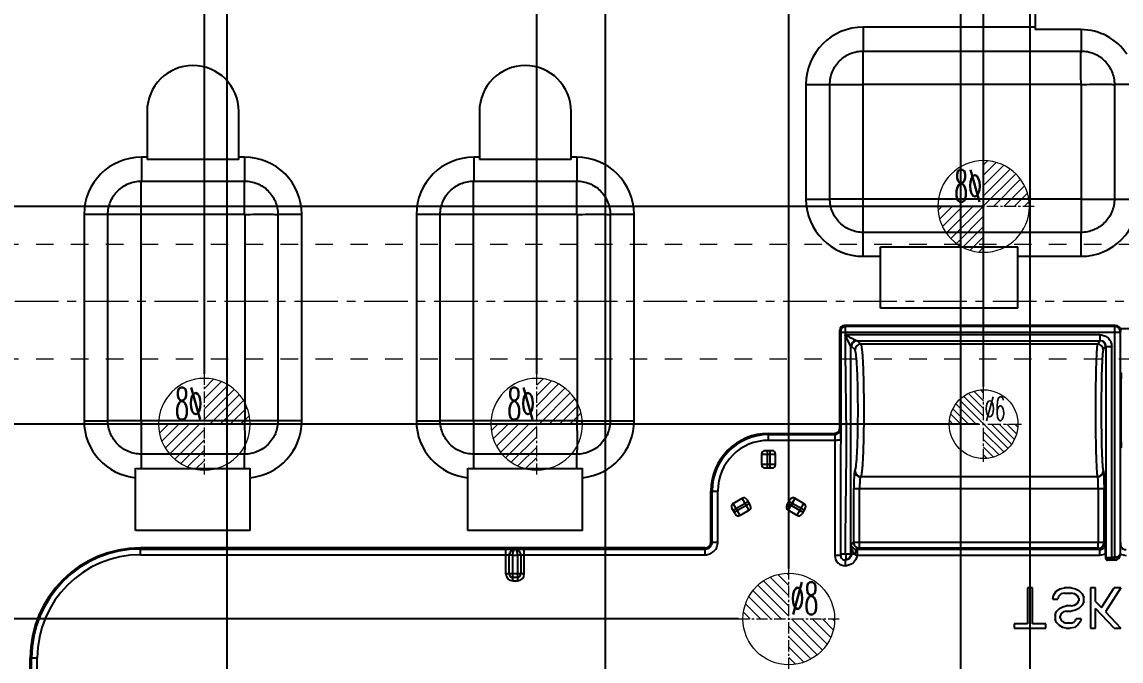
# Model space of a CAD drawing. Header units: millimetres. Extents: x 564 to 2602, y -1989 to 1042.
# Drawn here: x 713.9 to 809.8, y -684.5 to -628.7 of the extents above; entities that cross this region are included whole.
import ezdxf
from ezdxf.enums import TextEntityAlignment as Align

# ---------------------------------------------------------------- set-up
doc = ezdxf.new("R2010")
doc.units = ezdxf.units.MM
doc.header["$LTSCALE"] = 16.335
doc.header["$PDMODE"] = 3
doc.header["$PDSIZE"] = 0.3125
doc.linetypes.add('CENTER', pattern=[0.6, 0.375, -0.075, 0.075, -0.075])
doc.linetypes.add('HIDDEN', pattern=[0.2, 0.1, -0.1])
doc.layers.get('0').update_dxf_attribs({"linetype": 'CONTINUOUS'})
doc.layers.get('Defpoints').update_dxf_attribs({"linetype": 'CONTINUOUS'})
for name, color, linetype, lineweight in [('cool', 153, 'HIDDEN', 9), ('dim', 82, 'CONTINUOUS', 9), ('epin', 13, 'CONTINUOUS', 9)]:
    doc.layers.add(name, color=color, linetype=linetype, lineweight=lineweight)
doc.layers.add('DEFAULT_2', color=8, linetype='HIDDEN')
doc.styles.get("Standard").update_dxf_attribs({"font": 'txt', "width": 0.8})
doc.styles.add('TXT05', font='txt.shx', dxfattribs={"width": 0.5, "bigfont": 'gbcbig.shx'})
doc.dimstyles.get("Standard").update_dxf_attribs({"dimtxt": 0.15625, "dimasz": 0.1875, "dimexe": 0.125, "dimexo": 0.0625, "dimtad": 0, "dimtih": 1, "dimtoh": 1, "dimdsep": 46, "dimtxsty": 'Standard', "dimcen": 0.09, "dimadec": 0, "dimazin": 0, "dimtp": 0.01, "dimtm": 0.01, "dimtfac": 1, "dimtofl": 0, "dimtmove": 0, "dimatfit": 3, "dimfxl": 0, "dimtolj": 1, "dimarcsym": 0})
doc.dimstyles.new('STANDARD$0', dxfattribs={"dimscale": 2, "dimtxt": 3, "dimasz": 3, "dimexe": 1.25, "dimexo": 0.625, "dimgap": 0.5, "dimtad": 0, "dimdsep": 46, "dimlunit": 6, "dimtxsty": 'Standard', "dimblk": 'CLOSEDBLANK', "dimcen": 0, "dimclrt": 2, "dimazin": 2, "dimtfac": 2, "dimtmove": 1, "dimatfit": 3, "dimfxl": 0, "dimtolj": 1, "dimtzin": 0, "dimarcsym": 0})

# ---------------------------------------------------------------- blocks, each defined once
blk = doc.blocks.new('epin_ejp_8')
at = {"layer": 'epin', "ltscale": 0.5}
h = blk.add_hatch(dxfattribs=at)
h.set_pattern_fill('_ANSI31', color=123, scale=0.2, angle=90, style=0)
h.set_pattern_definition([(135, (-3069.6252, 813.4417), (-0.4490128, -0.4490128), [])])
h.paths.add_polyline_path([(0, 4, 0.414214), (-4, 0), (0, 0)])
h.paths.add_polyline_path([(4, 0), (0, 0), (0, -4, 0.414214)])
at = {"layer": 'epin', "color": 1, "linetype": 'CENTER', "ltscale": 0.16}
for p, q in [((0, -4.4), (0, 4.4)), ((-4.4, 0), (4.4, 0))]:
    blk.add_line(p, q, dxfattribs=at)
at = {"layer": 'epin', "ltscale": 0.5}
blk.add_circle((0, 0), 4, dxfattribs=at)
at = {"layer": 'epin', "color": 6, "ltscale": 0.5, "style": 'TXT05', "width": 0.5}
blk.add_text('%%c8', height=2.8, dxfattribs=at).set_placement((0.16, 0.4))
blk = doc.blocks.new('epin_ejp_6')
at = {"layer": 'epin'}
h = blk.add_hatch(dxfattribs=at)
h.set_pattern_fill('_ANSI31', color=123, scale=0.15, angle=90, style=0)
h.set_pattern_definition([(135, (-859.8076, 663.80536), (-0.3367596, -0.3367596), [])])
h.paths.add_polyline_path([(0, 3, 0.414214), (-3, 0), (0, 0)])
h.paths.add_polyline_path([(3, 0), (0, 0), (0, -3, 0.414214)])
at = {"layer": 'epin', "color": 1, "linetype": 'CENTER', "ltscale": 0.186593}
for p, q in [((0, -3.3), (0, 3.3)), ((-3.3, 0), (3.3, 0))]:
    blk.add_line(p, q, dxfattribs=at)
at = {"layer": 'epin'}
blk.add_circle((0, 0), 3, dxfattribs=at)
at = {"layer": 'epin', "color": 6, "style": 'TXT05', "width": 0.5}
blk.add_text('%%c6', height=2.1, dxfattribs=at).set_placement((0.995, 1.35), align=Align.MIDDLE)
blk = doc.blocks.new('*D226')
at = {"layer": 'Defpoints', "color": 0}
for p in [(661.394, -680.803), (776.408, -680.805), (827.808, -740.305)]:
    blk.add_point(p, dxfattribs=at)
at = {"layer": 'dim', "color": 6, "linetype": 'Continuous', "lineweight": -2}
for p, q in [((665.394, -680.803), (661.394, -680.803)), ((669.394, -680.805), (665.394, -680.803)), ((776.408, -680.805), (669.394, -680.805))]:
    blk.add_line(p, q, dxfattribs=at)
at = {"layer": 'dim', "color": 4, "insert": (657.561, -680.803), "char_height": 2.5, "attachment_point": 5}
blk.add_mtext('\\A1;59.50', dxfattribs=at)
blk = doc.blocks.new('*D228')
at = {"layer": 'Defpoints', "color": 0}
for p in [(661.394, -663.805), (797.353, -663.805), (827.808, -740.305)]:
    blk.add_point(p, dxfattribs=at)
at = {"layer": 'dim', "color": 6, "linetype": 'Continuous', "lineweight": -2}
blk.add_line((797.353, -663.805), (661.394, -663.805), dxfattribs=at)
at = {"layer": 'dim', "color": 4, "insert": (657.561, -663.805), "char_height": 2.5, "attachment_point": 5}
blk.add_mtext('\\A1;76.50', dxfattribs=at)
blk = doc.blocks.new('*D229')
at = {"layer": 'Defpoints', "color": 0}
for p in [(661.394, -644.805), (797.808, -644.805), (827.808, -740.305)]:
    blk.add_point(p, dxfattribs=at)
at = {"layer": 'dim', "color": 6, "linetype": 'Continuous', "lineweight": -2}
blk.add_line((797.808, -644.805), (661.394, -644.805), dxfattribs=at)
at = {"layer": 'dim', "color": 4, "insert": (657.561, -644.805), "char_height": 2.5, "attachment_point": 5}
blk.add_mtext('\\A1;95.50', dxfattribs=at)
blk = doc.blocks.new('*D212')
at = {"layer": 'Defpoints', "color": 0}
for p in [(661.24, -639.805), (693.064, -639.805), (827.808, -740.305)]:
    blk.add_point(p, dxfattribs=at)
at = {"layer": 'dim', "color": 6, "linetype": 'Continuous', "lineweight": -2}
blk.add_line((693.064, -639.805), (661.24, -639.805), dxfattribs=at)
at = {"layer": 'dim', "color": 4, "insert": (657.073, -639.805), "char_height": 2.5, "attachment_point": 5}
blk.add_mtext('\\A1;100.50', dxfattribs=at)
blk = doc.blocks.new('*D213')
at = {"layer": 'Defpoints', "color": 0}
for p in [(795.808, -609.288), (795.808, -718.405), (827.808, -740.305)]:
    blk.add_point(p, dxfattribs=at)
at = {"layer": 'dim', "color": 6, "linetype": 'Continuous', "lineweight": -2}
blk.add_line((795.808, -718.405), (795.808, -609.288), dxfattribs=at)
at = {"layer": 'dim', "color": 4, "insert": (795.808, -605.621), "char_height": 2.5, "attachment_point": 5, "rotation": 90}
blk.add_mtext('\\A1;32.00', dxfattribs=at)
blk = doc.blocks.new('*D231')
at = {"layer": 'Defpoints', "color": 0}
for p in [(800.713, -609.288), (797.808, -660.505), (827.808, -740.305)]:
    blk.add_point(p, dxfattribs=at)
at = {"layer": 'dim', "color": 6, "linetype": 'Continuous', "lineweight": -2}
for p, q in [((800.713, -613.288), (800.713, -609.288)), ((797.808, -617.288), (800.713, -613.288)), ((797.808, -660.505), (797.808, -617.288))]:
    blk.add_line(p, q, dxfattribs=at)
at = {"layer": 'dim', "color": 4, "insert": (800.713, -605.788), "char_height": 2.5, "attachment_point": 5, "rotation": 90}
blk.add_mtext('\\A1;30.00', dxfattribs=at)
blk = doc.blocks.new('*D232')
at = {"layer": 'Defpoints', "color": 0}
for p in [(777.533, -609.288), (780.808, -676.405), (827.808, -740.305)]:
    blk.add_point(p, dxfattribs=at)
at = {"layer": 'dim', "color": 6, "linetype": 'Continuous', "lineweight": -2}
for p, q in [((777.533, -613.288), (777.533, -609.288)), ((780.808, -617.288), (777.533, -613.288)), ((780.808, -676.405), (780.808, -617.288))]:
    blk.add_line(p, q, dxfattribs=at)
at = {"layer": 'dim', "color": 4, "insert": (777.533, -605.621), "char_height": 2.5, "attachment_point": 5, "rotation": 90}
blk.add_mtext('\\A1;47.00', dxfattribs=at)
blk = doc.blocks.new('*D233')
at = {"layer": 'Defpoints', "color": 0}
for p in [(764.808, -609.288), (764.808, -732.405), (827.808, -740.305)]:
    blk.add_point(p, dxfattribs=at)
at = {"layer": 'dim', "color": 6, "linetype": 'Continuous', "lineweight": -2}
blk.add_line((764.808, -732.405), (764.808, -609.288), dxfattribs=at)
at = {"layer": 'dim', "color": 4, "insert": (764.808, -605.621), "char_height": 2.5, "attachment_point": 5, "rotation": 90}
blk.add_mtext('\\A1;63.00', dxfattribs=at)
blk = doc.blocks.new('*D234')
at = {"layer": 'Defpoints', "color": 0}
for p in [(731.808, -609.288), (731.808, -732.405), (827.808, -740.305)]:
    blk.add_point(p, dxfattribs=at)
at = {"layer": 'dim', "color": 6, "linetype": 'Continuous', "lineweight": -2}
blk.add_line((731.808, -732.405), (731.808, -609.288), dxfattribs=at)
at = {"layer": 'dim', "color": 4, "insert": (731.808, -605.621), "char_height": 2.5, "attachment_point": 5, "rotation": 90}
blk.add_mtext('\\A1;96.00', dxfattribs=at)
blk = doc.blocks.new('*D214')
at = {"layer": 'Defpoints', "color": 0}
for p in [(703.808, -609.288), (703.808, -734.405), (827.808, -740.305)]:
    blk.add_point(p, dxfattribs=at)
at = {"layer": 'dim', "color": 6, "linetype": 'Continuous', "lineweight": -2}
blk.add_line((703.808, -734.405), (703.808, -609.288), dxfattribs=at)
at = {"layer": 'dim', "color": 4, "insert": (703.808, -604.955), "char_height": 2.5, "attachment_point": 5, "rotation": 90}
blk.add_mtext('\\A1;124.00', dxfattribs=at)
blk = doc.blocks.new('*D215')
at = {"layer": 'Defpoints', "color": 0}
for p in [(725.268, -609.288), (729.808, -659.405), (827.808, -740.305)]:
    blk.add_point(p, dxfattribs=at)
at = {"layer": 'dim', "color": 6, "linetype": 'Continuous', "lineweight": -2}
for p, q in [((725.268, -613.288), (725.268, -609.288)), ((729.808, -617.288), (725.268, -613.288)), ((729.808, -659.405), (729.808, -617.288))]:
    blk.add_line(p, q, dxfattribs=at)
at = {"layer": 'dim', "color": 4, "insert": (725.268, -605.621), "char_height": 2.5, "attachment_point": 5, "rotation": 90}
blk.add_mtext('\\A1;98.00', dxfattribs=at)
blk = doc.blocks.new('*D216')
at = {"layer": 'Defpoints', "color": 0}
for p in [(758.808, -609.288), (758.808, -659.405), (827.808, -740.305)]:
    blk.add_point(p, dxfattribs=at)
at = {"layer": 'dim', "color": 6, "linetype": 'Continuous', "lineweight": -2}
blk.add_line((758.808, -659.405), (758.808, -609.288), dxfattribs=at)
at = {"layer": 'dim', "color": 4, "insert": (758.808, -605.621), "char_height": 2.5, "attachment_point": 5, "rotation": 90}
blk.add_mtext('\\A1;69.00', dxfattribs=at)
blk = doc.blocks.new('*D217')
at = {"layer": 'Defpoints', "color": 0}
for p in [(694.808, -609.288), (694.808, -635.997), (827.808, -740.305)]:
    blk.add_point(p, dxfattribs=at)
at = {"layer": 'dim', "color": 6, "linetype": 'Continuous', "lineweight": -2}
blk.add_line((694.808, -635.997), (694.808, -609.288), dxfattribs=at)
at = {"layer": 'dim', "color": 4, "insert": (694.808, -604.955), "char_height": 2.5, "attachment_point": 5, "rotation": 90}
blk.add_mtext('\\A1;133.00', dxfattribs=at)
blk = doc.blocks.new('*D235')
at = {"layer": 'Defpoints', "color": 0}
for p in [(806.03, -609.515), (801.858, -693.352), (827.808, -740.305)]:
    blk.add_point(p, dxfattribs=at)
at = {"layer": 'dim', "color": 6, "linetype": 'Continuous', "lineweight": -2}
for p, q in [((806.03, -613.515), (806.03, -609.515)), ((801.858, -617.515), (806.03, -613.515)), ((801.858, -693.352), (801.858, -617.515))]:
    blk.add_line(p, q, dxfattribs=at)
at = {"layer": 'dim', "color": 4, "insert": (806.03, -605.515), "char_height": 2.5, "attachment_point": 5, "rotation": 90}
blk.add_mtext('\\A1;25.95', dxfattribs=at)
blk = doc.blocks.new('_ClosedBlank')
at = {"color": 0, "linetype": 'ByBlock', "lineweight": -2}
for p, q in [((-1, 0.1667), (0, 0)), ((-1, 0.1667), (-1, -0.1667)), ((0, 0), (-1, -0.1667))]:
    blk.add_line(p, q, dxfattribs=at)
blk = doc.blocks.new('*D237')
at = {"color": 6, "linetype": 'Continuous', "lineweight": -2}
for p, q in [((670.308, -635.805), (670.308, -578.277)), ((680.308, -578.277), (723.053, -578.277)), ((975.308, -578.277), (757.72, -578.277)), ((985.308, -635.805), (985.308, -578.277))]:
    blk.add_line(p, q, dxfattribs=at)
at = {"layer": 'Defpoints', "color": 0}
for p in [(670.308, -578.277), (670.308, -635.805), (985.308, -635.805)]:
    blk.add_point(p, dxfattribs=at)
at = {"color": 6, "lineweight": -2, "xscale": 10, "yscale": 10, "zscale": 10, "rotation": 180}
blk.add_blockref('_ClosedBlank', (670.308, -578.277), dxfattribs=at)
at = {"color": 6, "lineweight": -2, "xscale": 10, "yscale": 10, "zscale": 10}
blk.add_blockref('_ClosedBlank', (985.308, -578.277), dxfattribs=at)
at = {"color": 4, "insert": (740.386, -578.277), "char_height": 10, "attachment_point": 5}
blk.add_mtext('\\A1;315.00', dxfattribs=at)

msp = doc.modelspace()

# ---------------------------------------------------------------- linework, layer by layer
at = {"color": 7, "linetype": 'Continuous'}
for p, q in [((802.308, -625.155), (802.308, -629.37)), ((787.308, -629.155), (787.308, -631.239)), ((802.308, -629.155), (787.308, -629.155)), ((806.308, -629.37), (802.308, -629.37)), ((806.308, -629.37), (806.308, -631.239)), ((787.308, -631.239), (806.308, -631.239)), ((782.308, -634.155), (782.308, -644.155)), ((782.308, -634.155), (787.289, -634.155)), ((784.391, -644.155), (784.391, -634.155)), ((787.289, -644.174), (787.289, -634.137)), ((787.289, -634.137), (806.326, -634.137)), ((806.326, -634.137), (806.326, -644.174)), ((809.224, -634.155), (809.224, -644.155)), ((811.308, -634.155), (809.224, -634.155)), ((724.808, -636.505), (724.808, -640.72)), ((732.808, -640.72), (732.808, -636.505)), ((753.808, -636.505), (753.808, -640.72)), ((761.808, -640.72), (761.808, -636.505)), ((724.308, -640.505), (724.308, -642.589)), ((724.808, -640.505), (724.308, -640.505)), ((733.308, -640.505), (732.808, -640.505)), ((733.308, -640.505), (733.308, -642.589)), ((753.308, -640.505), (753.308, -642.589)), ((753.808, -640.505), (753.308, -640.505)), ((762.308, -640.505), (761.808, -640.505)), ((762.308, -640.505), (762.308, -642.589)), ((732.808, -640.72), (724.808, -640.72)), ((761.808, -640.72), (753.808, -640.72)), ((724.308, -642.589), (733.308, -642.589)), ((753.308, -642.589), (762.308, -642.589)), ((782.308, -644.155), (784.391, -644.155)), ((806.326, -644.174), (787.289, -644.174)), ((787.308, -649.155), (787.308, -644.174)), ((806.326, -644.155), (811.308, -644.155)), ((719.308, -645.505), (719.308, -663.505)), ((724.289, -645.505), (719.308, -645.505)), ((721.391, -663.505), (721.391, -645.505)), ((724.289, -663.524), (724.289, -645.487)), ((724.289, -645.487), (733.326, -645.487)), ((733.326, -645.487), (733.326, -663.524)), ((736.224, -645.505), (736.224, -663.505)), ((738.308, -645.505), (736.224, -645.505)), ((738.308, -663.505), (738.308, -645.505)), ((748.308, -645.505), (748.308, -663.505)), ((753.289, -645.505), (748.308, -645.505)), ((750.391, -663.505), (750.391, -645.505)), ((753.289, -663.524), (753.289, -645.487)), ((753.289, -645.487), (762.326, -645.487)), ((762.326, -645.487), (762.326, -663.524)), ((765.224, -645.505), (765.224, -663.505)), ((767.308, -645.505), (765.224, -645.505)), ((767.308, -663.505), (767.308, -645.505)), ((806.308, -647.072), (787.308, -647.072)), ((806.308, -649.155), (806.308, -647.072)), ((787.308, -649.155), (788.808, -649.155)), ((788.808, -653.692), (788.808, -648.341)), ((788.808, -648.341), (800.808, -648.341)), ((800.808, -653.692), (800.808, -648.341)), ((800.808, -649.155), (806.308, -649.155)), ((800.808, -653.692), (788.808, -653.692)), ((785.257, -664.109), (785.257, -655.592)), ((785.257, -655.592), (785.336, -655.671)), ((785.338, -655.771), (785.327, -675.257)), ((785.338, -655.771), (809.717, -655.771)), ((785.657, -655.192), (785.736, -655.271)), ((809.296, -655.192), (785.657, -655.192)), ((809.217, -655.271), (785.736, -655.271)), ((785.738, -655.771), (785.738, -656.016)), ((809.296, -655.192), (809.217, -655.271)), ((809.217, -655.271), (809.217, -675.427)), ((809.796, -655.692), (809.717, -655.771)), ((809.717, -655.771), (809.717, -674.139)), ((809.796, -655.692), (809.796, -655.468)), ((809.796, -655.468), (809.815, -655.524)), ((809.796, -655.468), (845.819, -655.468)), ((786.226, -657.02), (785.724, -656.016)), ((807.981, -656.016), (785.738, -656.016)), ((787.088, -656.825), (786.789, -656.526)), ((786.789, -656.526), (807.943, -656.526)), ((807.744, -656.825), (787.088, -656.825)), ((807.744, -656.825), (807.943, -656.526)), ((807.981, -656.519), (807.981, -656.016)), ((786.226, -674.139), (786.226, -657.02)), ((786.229, -657.022), (786.281, -657.022)), ((786.586, -657.327), (786.281, -657.022)), ((808.449, -657.022), (808.246, -657.327)), ((808.449, -657.022), (808.988, -657.022)), ((808.485, -657.022), (808.485, -675.437)), ((808.988, -675.628), (808.988, -657.022)), ((719.308, -663.505), (721.391, -663.505)), ((733.326, -663.524), (724.289, -663.524)), ((724.308, -667.681), (724.308, -663.524)), ((738.308, -663.505), (733.326, -663.505)), ((748.308, -663.505), (750.391, -663.505)), ((762.326, -663.524), (753.289, -663.524)), ((753.308, -667.681), (753.308, -663.524)), ((762.326, -663.505), (767.308, -663.505)), ((779.041, -665.214), (779.041, -664.609)), ((779.041, -664.609), (784.758, -664.609)), ((784.758, -664.609), (784.81, -664.715)), ((785.257, -664.109), (785.31, -664.215)), ((779.041, -664.715), (784.81, -664.715)), ((779.041, -665.214), (784.827, -665.214)), ((784.827, -665.214), (784.827, -675.257)), ((733.308, -666.422), (724.308, -666.422)), ((733.308, -667.681), (733.308, -666.422)), ((762.308, -666.422), (753.308, -666.422)), ((762.308, -667.681), (762.308, -666.422)), ((778.438, -666.419), (778.438, -667.324)), ((779.343, -666.118), (778.739, -666.118)), ((778.742, -666.419), (779.603, -666.419)), ((778.94, -667.479), (778.94, -666.118)), ((779.141, -666.264), (779.141, -667.626)), ((779.644, -667.324), (779.644, -666.419)), ((779.34, -667.324), (778.478, -667.324)), ((723.808, -673.093), (723.808, -667.646)), ((724.308, -667.681), (733.308, -667.681)), ((733.808, -673.093), (733.808, -667.646)), ((752.808, -673.093), (752.808, -667.646)), ((753.308, -667.681), (762.308, -667.681)), ((762.808, -673.093), (762.808, -667.646)), ((778.739, -667.626), (779.343, -667.626)), ((786.586, -667.87), (786.557, -667.899)), ((787.088, -668.372), (787.059, -668.401)), ((807.763, -668.401), (787.059, -668.401)), ((787.088, -668.372), (807.744, -668.372)), ((807.744, -668.372), (807.763, -668.401)), ((808.246, -667.87), (808.265, -667.899)), ((786.482, -674.139), (786.482, -669.405)), ((786.482, -669.405), (808.315, -669.405)), ((786.984, -674.639), (786.984, -669.405)), ((807.813, -669.405), (807.813, -674.139)), ((808.315, -674.139), (808.315, -669.405)), ((774.013, -674.09), (774.013, -669.637)), ((774.013, -669.637), (774.618, -669.637)), ((774.119, -674.09), (774.119, -669.637)), ((774.618, -674.09), (774.618, -669.637)), ((775.953, -670.723), (776.736, -670.271)), ((777.319, -671.28), (776.736, -670.271)), ((777.148, -670.381), (777.45, -670.904)), ((780.632, -670.904), (780.933, -670.381)), ((780.742, -671.316), (781.325, -670.306)), ((781.345, -670.271), (782.133, -670.725)), ((776.144, -671.658), (775.842, -671.135)), ((776.556, -671.768), (775.973, -670.758)), ((775.976, -671.29), (777.215, -670.575)), ((776.078, -671.464), (777.316, -670.749)), ((777.34, -671.316), (776.556, -671.768)), ((781.915, -671.412), (780.732, -670.729)), ((781.529, -671.77), (780.742, -671.316)), ((782.142, -671.311), (780.959, -670.628)), ((781.55, -671.735), (782.133, -670.725)), ((782.243, -671.137), (781.941, -671.66)), ((733.808, -673.093), (723.808, -673.093)), ((762.808, -673.093), (752.808, -673.093)), ((774.013, -674.09), (774.618, -674.09)), ((786.482, -674.139), (786.256, -674.29)), ((807.813, -674.139), (786.482, -674.139)), ((808.315, -674.139), (807.813, -674.139)), ((808.432, -674.257), (808.315, -674.139)), ((809.744, -674.256), (809.802, -674.139)), ((724.241, -675.199), (724.241, -674.593)), ((773.511, -674.593), (724.241, -674.593)), ((724.241, -674.699), (756.116, -674.699)), ((756.116, -676.877), (756.116, -674.699)), ((757.724, -676.877), (757.724, -674.699)), ((757.724, -674.699), (773.511, -674.699)), ((773.511, -675.199), (773.511, -674.593)), ((786.226, -675.136), (785.338, -675.136)), ((786.226, -675.136), (786.226, -674.708)), ((786.256, -675.155), (786.226, -675.136)), ((786.256, -675.155), (786.256, -674.29)), ((786.556, -675.155), (786.256, -675.155)), ((786.982, -674.639), (786.806, -674.756)), ((786.806, -675.256), (786.806, -674.756)), ((807.933, -674.756), (786.806, -674.756)), ((807.816, -674.639), (786.982, -674.639)), ((807.933, -674.756), (807.816, -674.639)), ((807.933, -674.756), (807.933, -675.256)), ((808.449, -675.112), (808.449, -675.473)), ((809.717, -675.139), (809.735, -675.174)), ((809.735, -675.174), (809.735, -675.117)), ((724.241, -675.199), (756.116, -675.199)), ((756.417, -676.876), (756.417, -675.227)), ((756.719, -677.48), (756.719, -675.234)), ((756.719, -675.234), (757.121, -675.234)), ((757.121, -675.234), (757.121, -677.138)), ((757.423, -675.227), (757.423, -676.876)), ((757.724, -675.199), (773.511, -675.199)), ((785.327, -675.257), (784.827, -675.257)), ((785.333, -675.244), (785.327, -675.257)), ((785.733, -675.644), (785.727, -675.657)), ((807.933, -675.256), (786.75, -675.256)), ((808.449, -675.473), (808.485, -675.437)), ((808.65, -675.674), (808.686, -675.638)), ((809.235, -675.674), (808.65, -675.674)), ((809.212, -675.628), (808.987, -675.628)), ((809.217, -675.427), (808.988, -675.427)), ((809.212, -675.628), (809.235, -675.674)), ((756.417, -676.876), (756.116, -676.876)), ((757.724, -676.876), (756.458, -676.876)), ((757.121, -677.178), (756.719, -677.178)), ((756.719, -677.48), (757.121, -677.48)), ((757.121, -677.178), (757.121, -677.48)), ((714.618, -789.794), (714.618, -684.217)), ((715.223, -684.217), (714.618, -684.217)), ((714.723, -695.478), (714.723, -684.217)), ((715.223, -695.478), (715.223, -684.217))]:
    msp.add_line(p, q, dxfattribs=at)
at = {"color": 2, "linetype": 'Continuous'}
for p, q in [((801.635, -678.093), (801.635, -681.238)), ((802.075, -678.093), (801.635, -678.093)), ((802.075, -681.238), (802.075, -678.093)), ((803.835, -679.066), (803.908, -678.767)), ((803.908, -678.767), (804.128, -678.392)), ((804.128, -678.392), (804.495, -678.168)), ((804.348, -678.842), (804.275, -679.066)), ((804.568, -678.617), (804.348, -678.842)), ((804.495, -678.168), (804.861, -678.093)), ((804.861, -678.542), (804.568, -678.617)), ((805.448, -678.093), (804.861, -678.093)), ((804.861, -678.542), (805.448, -678.542)), ((805.448, -678.093), (805.814, -678.168)), ((805.741, -678.617), (805.448, -678.542)), ((805.961, -678.767), (805.741, -678.617)), ((805.814, -678.168), (806.108, -678.317)), ((806.108, -678.991), (805.961, -678.767)), ((806.108, -678.317), (806.401, -678.617)), ((806.108, -678.991), (806.108, -679.216)), ((806.401, -678.617), (806.547, -678.916)), ((806.547, -679.291), (806.547, -678.916)), ((807.134, -678.093), (807.134, -681.612)), ((807.574, -678.093), (807.134, -678.093)), ((807.574, -679.291), (807.574, -678.093)), ((808.087, -679.815), (809.187, -678.093)), ((809.773, -678.093), (808.454, -680.189)), ((809.773, -678.093), (809.187, -678.093)), ((803.835, -679.066), (804.275, -679.066)), ((804.128, -680.189), (804.421, -679.89)), ((804.421, -679.89), (804.714, -679.74)), ((804.714, -679.74), (805.008, -679.665)), ((805.448, -679.665), (805.008, -679.665)), ((805.448, -679.665), (805.741, -679.59)), ((805.741, -679.59), (805.961, -679.441)), ((806.108, -679.89), (805.814, -680.04)), ((805.961, -679.441), (806.108, -679.216)), ((806.401, -679.59), (806.108, -679.89)), ((806.547, -679.291), (806.401, -679.59)), ((807.574, -679.291), (808.087, -679.815)), ((807.574, -681.612), (807.574, -679.89)), ((809.187, -681.612), (807.574, -679.89)), ((804.055, -680.489), (804.128, -680.189)), ((804.055, -680.489), (804.055, -680.788)), ((804.128, -681.088), (804.055, -680.788)), ((804.568, -680.339), (804.495, -680.564)), ((804.495, -680.714), (804.495, -680.564)), ((804.495, -680.714), (804.568, -680.938)), ((804.788, -680.189), (804.568, -680.339)), ((804.568, -680.938), (804.788, -681.088)), ((805.008, -680.115), (804.788, -680.189)), ((805.008, -680.115), (805.448, -680.115)), ((805.814, -680.04), (805.448, -680.115)), ((805.668, -681.088), (805.814, -680.938)), ((805.814, -680.938), (805.888, -680.788)), ((806.327, -680.788), (805.888, -680.788)), ((806.327, -680.788), (806.254, -681.013)), ((808.454, -680.189), (809.773, -681.612)), ((800.462, -681.238), (800.462, -681.612)), ((801.635, -681.238), (800.462, -681.238)), ((800.462, -681.612), (803.248, -681.612)), ((803.248, -681.238), (802.075, -681.238)), ((803.248, -681.612), (803.248, -681.238)), ((804.421, -681.387), (804.128, -681.088)), ((804.714, -681.537), (804.421, -681.387)), ((805.008, -681.612), (804.714, -681.537)), ((804.788, -681.088), (805.008, -681.163)), ((805.448, -681.163), (805.008, -681.163)), ((805.008, -681.612), (805.374, -681.612)), ((805.741, -681.537), (805.374, -681.612)), ((805.448, -681.163), (805.668, -681.088)), ((806.034, -681.313), (805.741, -681.537)), ((806.254, -681.013), (806.034, -681.313)), ((807.134, -681.612), (807.574, -681.612)), ((809.187, -681.612), (809.773, -681.612))]:
    msp.add_line(p, q, dxfattribs=at)
at = {"color": 7, "linetype": 'Continuous'}
for centre, radius, start, end in [((787.308, -634.155), 5, 90, 180), ((806.308, -634.155), 4.786, 33.29725, 90), ((728.808, -636.505), 4, 0, 180), ((757.808, -636.505), 4, 0, 180), ((724.308, -645.505), 5, 90, 180), ((733.308, -645.505), 5, 0, 90), ((753.308, -645.505), 5, 90, 180), ((762.308, -645.505), 5, 0, 90), ((787.308, -644.155), 5, 180, 270), ((806.308, -644.155), 5, 270, 0), ((785.736, -655.671), 0.4, 90.0033, 179.9967), ((809.217, -655.771), 0.5, 45.51982, 89.989), ((786.732, -657.021), 0.502, 90.10742, 180.03924), ((786.784, -657.022), 0.503, 94.898, 179.95508), ((787.09, -657.329), 0.504, 90.18876, 179.79802), ((786.777, -656.871), 0.352, 89.99582, 95.81219), ((786.691, -657.227), 0.708, 82.00699, 85.91597), ((807.743, -657.328), 0.503, 0.14829, 89.89537), ((808.036, -657.159), 0.64, 94.28677, 98.42022), ((807.951, -656.918), 0.399, 84.58636, 90.00099), ((807.982, -657.022), 0.503, 0.04954, 90.05046), ((807.946, -657.022), 0.503, 0.02883, 85.16817), ((724.308, -663.505), 5, 180, 264.26083), ((733.308, -663.505), 5, 275.73917, 0), ((753.308, -663.505), 5, 180, 264.26083), ((762.308, -663.505), 5, 275.73917, 0), ((779.041, -669.637), 5.027, 90, 180), ((784.81, -664.215), 0.5, 270.01127, 359.96254), ((779.041, -669.637), 4.922, 90, 180), ((779.041, -669.637), 4.422, 90, 180), ((778.739, -666.419), 0.302, 90, 180), ((779.343, -666.419), 0.302, 0, 90), ((778.739, -667.324), 0.302, 180, 270), ((779.343, -667.324), 0.302, 270, 0), ((787.061, -667.897), 0.504, 180.19119, 269.81217), ((787.09, -667.868), 0.504, 180.20655, 269.81144), ((807.743, -667.869), 0.503, 270.10464, 359.8517), ((807.762, -667.898), 0.503, 270.10438, 359.85196), ((776.887, -670.532), 0.302, 30, 120), ((781.195, -670.532), 0.302, 60, 150), ((776.104, -670.984), 0.302, 120, 210), ((777.189, -671.054), 0.302, 300, 30), ((780.893, -671.054), 0.302, 150, 240), ((781.982, -670.986), 0.302, 330, 60), ((776.405, -671.507), 0.302, 210, 300), ((781.68, -671.509), 0.302, 240, 330), ((786.983, -674.138), 0.501, 180.14884, 224.76347), ((724.241, -684.217), 9.623, 90, 180), ((724.241, -684.217), 9.518, 90, 180), ((756.927, -675.241), 0.505, 145.38797, 173.18918), ((756.916, -675.222), 0.492, 146.41214, 153.60847), ((756.919, -675.223), 0.494, 115.01067, 125.05078), ((756.932, -675.244), 0.511, 96.09097, 124.894), ((756.922, -675.215), 0.488, 84.00517, 96.03148), ((756.915, -675.241), 0.507, 55.21922, 89.14287), ((756.926, -675.223), 0.494, 55.07119, 65.06046), ((756.914, -675.243), 0.51, 27.86798, 34.77962), ((756.929, -675.222), 0.492, 26.50439, 33.76174), ((785.723, -675.135), 0.503, 276.71074, 359.891), ((788.12, -674.24), 1.865, 181.54952, 185.0683), ((786.706, -674.24), 0.453, 186.32939, 193.41177), ((787.582, -674.369), 1.31, 198.32864, 202.27368), ((786.789, -674.202), 0.546, 216.60535, 222.15144), ((786.812, -674.18), 0.577, 246.21643, 254.11296), ((807.815, -674.139), 0.5, 270.07548, 314.76784), ((807.934, -674.258), 0.499, 269.95119, 0.1152), ((852.016, -675.123), 42.281, 179.58756, 179.99222), ((867.228, -675.302), 57.494, 178.95785, 179.5185), ((810.243, -674.257), 0.499, 179.96608, 270.02256), ((724.241, -684.217), 9.018, 90, 180), ((785.727, -675.257), 0.9, 179.98095, 270.79723), ((785.726, -675.258), 0.4, 179.88642, 276.54479), ((785.687, -675.269), 0.378, 277.03281, 284.54088), ((808.686, -675.437), 0.201, 180.06646, 269.93354), ((808.987, -683.606), 7.978, 89.99384, 91.05837), ((809.212, -675.114), 0.514, 270.07476, 286.79345), ((756.719, -676.876), 0.603, 180.06458, 270.001), ((756.719, -676.876), 0.302, 180, 270), ((757.121, -676.876), 0.302, 270, 0), ((757.121, -676.876), 0.603, 269.99975, 359.93471)]:
    msp.add_arc(centre, radius, start, end, dxfattribs=at)
for centre, major_axis, ratio, start_param, end_param in [((785.657, -655.592), (0.283, -0.283), 0.999695, 2.356347, 3.926839), ((809.296, -655.692), (0.354, 0.354), 0.999695, -0.785246, 0.785246), ((809.831, -662.598), (0, 3.269), 0.017455, 0, 3.141593), ((784.757, -664.109), (0.224, -0.448), 0.999239, -0.463221, 1.106966), ((724.308, -664.057), (0, 3.624), 0.988343, -3.281636, -3.141593), ((733.308, -664.057), (0, 3.624), 0.988343, -3.141593, -3.001549), ((753.308, -664.057), (0, 3.624), 0.988343, -3.281636, -3.141593), ((762.308, -664.057), (0, 3.624), 0.988343, -3.141593, -3.001549), ((773.511, -674.09), (0, 0.503), 0.999391, -3.141593, -1.570796), ((809.235, -675.174), (-0.224, 0.448), 0.999239, -3.604814, -2.034627), ((808.651, -675.473), (0.142, 0.142), 0.998783, 2.356803, 3.926382)]:
    msp.add_ellipse(centre, major_axis=major_axis, ratio=ratio, start_param=start_param, end_param=end_param, dxfattribs=at)
for points, knots in [([(784.391, -634.155), (784.392, -633.776), (784.543, -633.009), (785.192, -632.04), (786.162, -631.393), (786.928, -631.238), (787.308, -631.239)], [0, 0, 0, 0, 0.250026, 0.500015, 0.749949, 1, 1, 1, 1]), ([(787.308, -634.137), (787.308, -633.815), (787.287, -633.344), (787.287, -632.735), (787.291, -632.327), (787.288, -631.967), (787.287, -631.664), (787.298, -631.428), (787.307, -631.294), (787.308, -631.239)], [0, 0, 0, 0, 0.332732, 0.488013, 0.630167, 0.755467, 0.86071, 0.943043, 1, 1, 1, 1]), ([(806.308, -634.137), (806.308, -633.815), (806.301, -633.207), (806.305, -632.375), (806.3, -631.731), (806.308, -631.374), (806.308, -631.239)], [0, 0, 0, 0, 0.332782, 0.630243, 0.860805, 1, 1, 1, 1]), ([(806.308, -631.239), (806.687, -631.239), (807.454, -631.391), (808.423, -632.04), (809.07, -633.01), (809.225, -633.776), (809.224, -634.155)], [0, 0, 0, 0, 0.250026, 0.500015, 0.749949, 1, 1, 1, 1]), ([(806.326, -634.155), (806.648, -634.155), (807.119, -634.135), (807.728, -634.135), (808.136, -634.138), (808.496, -634.136), (808.799, -634.135), (809.035, -634.146), (809.169, -634.155), (809.224, -634.155)], [0, 0, 0, 0, 0.332732, 0.488013, 0.630167, 0.755467, 0.86071, 0.943043, 1, 1, 1, 1]), ([(721.391, -645.505), (721.392, -645.126), (721.543, -644.359), (722.192, -643.39), (723.162, -642.743), (723.928, -642.588), (724.308, -642.589)], [0, 0, 0, 0, 0.250026, 0.500015, 0.749949, 1, 1, 1, 1]), ([(724.308, -645.487), (724.308, -645.165), (724.287, -644.694), (724.287, -644.085), (724.291, -643.677), (724.288, -643.317), (724.287, -643.014), (724.298, -642.778), (724.307, -642.644), (724.308, -642.589)], [0, 0, 0, 0, 0.332732, 0.488013, 0.630167, 0.755467, 0.86071, 0.943043, 1, 1, 1, 1]), ([(733.308, -645.487), (733.308, -645.165), (733.301, -644.557), (733.305, -643.725), (733.3, -643.081), (733.308, -642.724), (733.308, -642.589)], [0, 0, 0, 0, 0.332782, 0.630243, 0.860805, 1, 1, 1, 1]), ([(733.308, -642.589), (733.687, -642.589), (734.454, -642.741), (735.423, -643.39), (736.07, -644.36), (736.225, -645.126), (736.224, -645.505)], [0, 0, 0, 0, 0.250026, 0.500015, 0.749949, 1, 1, 1, 1]), ([(750.391, -645.505), (750.392, -645.126), (750.543, -644.359), (751.192, -643.39), (752.162, -642.743), (752.928, -642.588), (753.308, -642.589)], [0, 0, 0, 0, 0.250026, 0.500015, 0.749949, 1, 1, 1, 1]), ([(753.308, -645.487), (753.308, -645.165), (753.287, -644.694), (753.287, -644.085), (753.291, -643.677), (753.288, -643.317), (753.287, -643.014), (753.298, -642.778), (753.307, -642.644), (753.308, -642.589)], [0, 0, 0, 0, 0.332732, 0.488013, 0.630167, 0.755467, 0.86071, 0.943043, 1, 1, 1, 1]), ([(762.308, -645.487), (762.308, -645.165), (762.301, -644.557), (762.305, -643.725), (762.3, -643.081), (762.308, -642.724), (762.308, -642.589)], [0, 0, 0, 0, 0.332782, 0.630243, 0.860805, 1, 1, 1, 1]), ([(762.308, -642.589), (762.687, -642.589), (763.454, -642.741), (764.423, -643.39), (765.07, -644.36), (765.225, -645.126), (765.224, -645.505)], [0, 0, 0, 0, 0.250026, 0.500015, 0.749949, 1, 1, 1, 1]), ([(787.308, -647.072), (786.928, -647.071), (786.162, -646.92), (785.192, -646.271), (784.546, -645.301), (784.39, -644.535), (784.391, -644.155)], [0, 0, 0, 0, 0.250026, 0.500015, 0.749949, 1, 1, 1, 1]), ([(787.289, -644.155), (786.968, -644.155), (786.496, -644.176), (785.887, -644.176), (785.479, -644.172), (785.119, -644.175), (784.817, -644.176), (784.581, -644.165), (784.446, -644.156), (784.391, -644.155)], [0, 0, 0, 0, 0.332732, 0.488013, 0.630167, 0.755467, 0.86071, 0.943043, 1, 1, 1, 1]), ([(809.224, -644.155), (809.224, -644.535), (809.072, -645.301), (808.423, -646.271), (807.453, -646.917), (806.687, -647.073), (806.308, -647.072)], [0, 0, 0, 0, 0.250026, 0.500015, 0.749949, 1, 1, 1, 1]), ([(806.308, -644.174), (806.308, -644.495), (806.328, -644.967), (806.328, -645.575), (806.325, -645.984), (806.327, -646.344), (806.328, -646.646), (806.317, -646.882), (806.308, -647.017), (806.308, -647.072)], [0, 0, 0, 0, 0.332732, 0.488013, 0.630167, 0.755467, 0.86071, 0.943043, 1, 1, 1, 1]), ([(733.326, -645.505), (733.648, -645.505), (734.119, -645.485), (734.728, -645.485), (735.136, -645.488), (735.496, -645.486), (735.799, -645.485), (736.035, -645.496), (736.169, -645.505), (736.224, -645.505)], [0, 0, 0, 0, 0.332732, 0.488013, 0.630167, 0.755467, 0.86071, 0.943043, 1, 1, 1, 1]), ([(762.326, -645.505), (762.648, -645.505), (763.119, -645.485), (763.728, -645.485), (764.136, -645.488), (764.496, -645.486), (764.799, -645.485), (765.035, -645.496), (765.169, -645.505), (765.224, -645.505)], [0, 0, 0, 0, 0.332732, 0.488013, 0.630167, 0.755467, 0.86071, 0.943043, 1, 1, 1, 1]), ([(785.336, -655.671), (785.338, -655.673), (785.335, -655.685), (785.339, -655.704), (785.337, -655.735), (785.338, -655.758), (785.338, -655.771)], [0, 0, 0, 0, 0.081391, 0.299441, 0.621513, 1, 1, 1, 1]), ([(785.736, -655.271), (785.739, -655.284), (785.734, -655.335), (785.739, -655.438), (785.737, -655.591), (785.738, -655.708), (785.738, -655.771)], [0, 0, 0, 0, 0.081175, 0.299246, 0.621407, 1, 1, 1, 1]), ([(809.568, -655.414), (809.614, -655.46), (809.69, -655.573), (809.717, -655.705), (809.717, -655.771)], [0, 0, 0, 0, 0.500557, 1, 1, 1, 1]), ([(785.724, -656.016), (785.724, -657.61), (785.775, -660.796), (785.821, -665.576), (785.775, -670.356), (785.724, -673.543), (785.724, -675.136)], [0, 0, 0, 0, 0.249998, 0.5, 0.750002, 1, 1, 1, 1]), ([(785.724, -656.016), (785.823, -656.065), (785.969, -656.139), (786.164, -656.236), (786.306, -656.307), (786.443, -656.375), (786.55, -656.43), (786.629, -656.468), (786.676, -656.494), (786.71, -656.506), (786.725, -656.519), (786.731, -656.519)], [0, 0, 0, 0, 0.293106, 0.437823, 0.57981, 0.716992, 0.844586, 0.901979, 0.951063, 0.985943, 1, 1, 1, 1]), ([(786.731, -656.519), (786.603, -656.519), (786.335, -656.625), (786.227, -656.892), (786.226, -657.02)], [0, 0, 0, 0, 0.500296, 1, 1, 1, 1]), ([(787.088, -656.825), (787.102, -656.84), (787.12, -656.896), (787.145, -657.001), (787.168, -657.158), (787.192, -657.363), (787.215, -657.615), (787.246, -658.038), (787.279, -658.665), (787.31, -659.517), (787.333, -660.481), (787.347, -661.52), (787.35, -662.235), (787.35, -662.598)], [0, 0, 0, 0, 0.010459, 0.029299, 0.056669, 0.092428, 0.136266, 0.187838, 0.312282, 0.461383, 0.629765, 0.811564, 1, 1, 1, 1]), ([(807.744, -656.825), (807.734, -656.841), (807.722, -656.896), (807.705, -657.001), (807.69, -657.158), (807.674, -657.363), (807.659, -657.616), (807.639, -658.039), (807.617, -658.666), (807.596, -659.518), (807.58, -660.481), (807.571, -661.52), (807.569, -662.235), (807.569, -662.598)], [0, 0, 0, 0, 0.009909, 0.028503, 0.055749, 0.091446, 0.135266, 0.186856, 0.31142, 0.460703, 0.629301, 0.811328, 1, 1, 1, 1]), ([(786.586, -667.87), (786.599, -667.857), (786.618, -667.805), (786.643, -667.709), (786.666, -667.566), (786.69, -667.379), (786.713, -667.148), (786.744, -666.762), (786.777, -666.19), (786.808, -665.411), (786.831, -664.532), (786.845, -663.583), (786.85, -662.598), (786.845, -661.614), (786.831, -660.665), (786.808, -659.785), (786.777, -659.007), (786.744, -658.435), (786.713, -658.049), (786.69, -657.818), (786.666, -657.631), (786.643, -657.488), (786.618, -657.391), (786.599, -657.34), (786.586, -657.327)], [0, 0, 0, 0, 0.005337, 0.014817, 0.028518, 0.046389, 0.068329, 0.094124, 0.15631, 0.23084, 0.314992, 0.405809, 0.5, 0.59419, 0.685007, 0.769161, 0.84369, 0.905874, 0.931668, 0.953607, 0.971478, 0.985178, 0.99466, 1, 1, 1, 1]), ([(808.246, -657.327), (808.237, -657.342), (808.225, -657.392), (808.208, -657.488), (808.193, -657.631), (808.177, -657.817), (808.162, -658.047), (808.141, -658.434), (808.119, -659.006), (808.098, -659.785), (808.083, -660.665), (808.073, -661.614), (808.07, -662.598), (808.073, -663.583), (808.083, -664.532), (808.098, -665.412), (808.119, -666.19), (808.141, -666.763), (808.162, -667.149), (808.177, -667.38), (808.193, -667.566), (808.208, -667.709), (808.225, -667.804), (808.237, -667.855), (808.246, -667.87)], [0, 0, 0, 0, 0.005115, 0.014354, 0.027861, 0.045665, 0.067584, 0.093392, 0.155677, 0.230311, 0.314638, 0.405624, 0.499999, 0.594373, 0.68536, 0.769687, 0.844321, 0.906607, 0.932415, 0.954335, 0.972139, 0.985646, 0.994885, 1, 1, 1, 1]), ([(787.35, -662.598), (787.35, -662.962), (787.347, -663.677), (787.333, -664.716), (787.31, -665.68), (787.279, -666.532), (787.246, -667.159), (787.215, -667.582), (787.192, -667.834), (787.168, -668.039), (787.145, -668.196), (787.12, -668.301), (787.102, -668.357), (787.088, -668.372)], [0, 0, 0, 0, 0.188442, 0.370245, 0.538632, 0.687734, 0.812178, 0.863748, 0.907584, 0.943341, 0.970709, 0.989546, 1, 1, 1, 1]), ([(807.569, -662.598), (807.569, -662.962), (807.571, -663.676), (807.58, -664.716), (807.596, -665.679), (807.617, -666.531), (807.639, -667.158), (807.659, -667.581), (807.674, -667.834), (807.69, -668.039), (807.705, -668.195), (807.722, -668.3), (807.734, -668.356), (807.744, -668.372)], [0, 0, 0, 0, 0.188677, 0.37071, 0.539312, 0.688597, 0.81316, 0.864749, 0.908567, 0.944262, 0.971505, 0.990096, 1, 1, 1, 1]), ([(724.308, -666.422), (723.928, -666.421), (723.162, -666.27), (722.192, -665.621), (721.546, -664.651), (721.39, -663.885), (721.391, -663.505)], [0, 0, 0, 0, 0.250026, 0.500015, 0.749949, 1, 1, 1, 1]), ([(724.289, -663.505), (723.968, -663.505), (723.496, -663.526), (722.887, -663.526), (722.479, -663.522), (722.119, -663.525), (721.817, -663.526), (721.581, -663.515), (721.446, -663.506), (721.391, -663.505)], [0, 0, 0, 0, 0.332732, 0.488013, 0.630167, 0.755467, 0.86071, 0.943043, 1, 1, 1, 1]), ([(736.224, -663.505), (736.224, -663.885), (736.072, -664.651), (735.423, -665.621), (734.453, -666.267), (733.687, -666.423), (733.308, -666.422)], [0, 0, 0, 0, 0.250026, 0.500015, 0.749949, 1, 1, 1, 1]), ([(733.308, -663.524), (733.308, -663.845), (733.328, -664.317), (733.328, -664.925), (733.325, -665.334), (733.327, -665.694), (733.328, -665.996), (733.317, -666.232), (733.308, -666.367), (733.308, -666.422)], [0, 0, 0, 0, 0.332732, 0.488013, 0.630167, 0.755467, 0.86071, 0.943043, 1, 1, 1, 1]), ([(753.308, -666.422), (752.928, -666.421), (752.162, -666.27), (751.192, -665.621), (750.546, -664.651), (750.39, -663.885), (750.391, -663.505)], [0, 0, 0, 0, 0.250026, 0.500015, 0.749949, 1, 1, 1, 1]), ([(753.289, -663.505), (752.968, -663.505), (752.496, -663.526), (751.887, -663.526), (751.479, -663.522), (751.119, -663.525), (750.817, -663.526), (750.581, -663.515), (750.446, -663.506), (750.391, -663.505)], [0, 0, 0, 0, 0.332732, 0.488013, 0.630167, 0.755467, 0.86071, 0.943043, 1, 1, 1, 1]), ([(765.224, -663.505), (765.224, -663.885), (765.072, -664.651), (764.423, -665.621), (763.453, -666.267), (762.687, -666.423), (762.308, -666.422)], [0, 0, 0, 0, 0.250026, 0.500015, 0.749949, 1, 1, 1, 1]), ([(762.308, -663.524), (762.308, -663.845), (762.328, -664.317), (762.328, -664.925), (762.325, -665.334), (762.327, -665.694), (762.328, -665.996), (762.317, -666.232), (762.308, -666.367), (762.308, -666.422)], [0, 0, 0, 0, 0.332732, 0.488013, 0.630167, 0.755467, 0.86071, 0.943043, 1, 1, 1, 1]), ([(785.31, -664.215), (785.314, -664.223), (785.312, -664.254), (785.319, -664.316), (785.32, -664.414), (785.323, -664.542), (785.325, -664.697), (785.327, -664.936), (785.327, -665.124), (785.327, -665.253)], [0, 0, 0, 0, 0.025324, 0.086652, 0.181753, 0.307011, 0.457634, 0.627808, 1, 1, 1, 1]), ([(784.81, -664.715), (784.813, -664.718), (784.813, -664.734), (784.818, -664.763), (784.82, -664.81), (784.823, -664.871), (784.824, -664.945), (784.826, -665.061), (784.827, -665.152), (784.827, -665.214)], [0, 0, 0, 0, 0.025812, 0.086797, 0.181151, 0.305531, 0.455445, 0.625397, 1, 1, 1, 1]), ([(785.327, -665.247), (785.316, -665.236), (785.266, -665.215), (785.16, -665.208), (785.007, -665.218), (784.89, -665.214), (784.827, -665.214)], [0, 0, 0, 0, 0.089954, 0.306791, 0.626161, 1, 1, 1, 1]), ([(786.557, -667.899), (786.553, -667.903), (786.548, -667.918), (786.537, -667.962), (786.526, -668.052), (786.513, -668.193), (786.503, -668.379), (786.494, -668.601), (786.485, -668.947), (786.482, -669.219), (786.482, -669.405)], [0, 0, 0, 0, 0.010637, 0.029557, 0.09263, 0.188109, 0.312477, 0.461467, 0.629898, 1, 1, 1, 1]), ([(787.059, -668.401), (787.05, -668.407), (787.041, -668.442), (787.027, -668.502), (787.016, -668.598), (787.005, -668.721), (786.996, -668.869), (786.987, -669.1), (786.984, -669.281), (786.984, -669.405)], [0, 0, 0, 0, 0.031721, 0.09595, 0.191159, 0.31476, 0.463408, 0.631386, 1, 1, 1, 1]), ([(807.813, -669.405), (807.813, -669.281), (807.811, -669.1), (807.805, -668.87), (807.799, -668.721), (807.792, -668.599), (807.785, -668.503), (807.774, -668.442), (807.77, -668.408), (807.763, -668.401)], [0, 0, 0, 0, 0.369941, 0.538437, 0.687478, 0.811296, 0.906437, 0.9701, 1, 1, 1, 1]), ([(808.265, -667.899), (808.268, -667.903), (808.271, -667.918), (808.279, -667.963), (808.286, -668.052), (808.295, -668.194), (808.302, -668.379), (808.308, -668.601), (808.314, -668.948), (808.315, -669.219), (808.315, -669.405)], [0, 0, 0, 0, 0.010006, 0.028641, 0.091525, 0.187007, 0.31148, 0.460648, 0.629321, 1, 1, 1, 1]), ([(773.511, -674.699), (773.665, -674.699), (773.984, -674.564), (774.119, -674.245), (774.119, -674.09)], [0, 0, 0, 0, 0.499705, 1, 1, 1, 1]), ([(773.511, -675.199), (773.654, -675.199), (773.945, -675.139), (774.311, -674.891), (774.559, -674.525), (774.618, -674.234), (774.618, -674.09)], [0, 0, 0, 0, 0.249738, 0.499703, 0.749831, 1, 1, 1, 1]), ([(807.813, -674.639), (807.813, -674.588), (807.819, -674.422), (807.813, -674.255), (807.813, -674.139)], [0, 0, 0, 0, 0.304963, 1, 1, 1, 1]), ([(808.167, -674.494), (808.214, -674.448), (808.289, -674.336), (808.315, -674.205), (808.315, -674.139)], [0, 0, 0, 0, 0.500578, 1, 1, 1, 1]), ([(756.116, -674.699), (756.22, -674.699), (756.372, -674.7), (756.564, -674.704), (756.686, -674.707), (756.782, -674.712), (756.858, -674.714), (756.892, -674.722), (756.92, -674.723), (756.92, -674.728)], [0, 0, 0, 0, 0.389048, 0.563965, 0.716137, 0.839455, 0.92909, 0.981813, 1, 1, 1, 1]), ([(756.719, -675.234), (756.72, -675.157), (756.734, -675.02), (756.775, -674.886), (756.805, -674.832)], [0, 0, 0, 0, 0.554267, 1, 1, 1, 1]), ([(756.805, -674.832), (756.81, -674.823), (756.828, -674.792), (756.853, -674.763), (756.874, -674.749)], [0, 0, 0, 0, 0.290707, 1, 1, 1, 1]), ([(756.92, -674.728), (756.92, -674.723), (756.948, -674.722), (756.982, -674.715), (757.058, -674.712), (757.154, -674.707), (757.275, -674.704), (757.468, -674.7), (757.619, -674.699), (757.724, -674.699)], [0, 0, 0, 0, 0.017738, 0.070139, 0.159734, 0.283031, 0.435223, 0.610176, 1, 1, 1, 1]), ([(756.92, -674.734), (756.986, -674.738), (757.065, -674.873), (757.108, -675.045), (757.12, -675.168), (757.121, -675.234)], [0, 0, 0, 0, 0.353479, 0.651447, 1, 1, 1, 1]), ([(785.338, -675.133), (785.338, -675.157), (785.339, -675.189), (785.336, -675.224), (785.337, -675.235), (785.336, -675.238)], [0, 0, 0, 0, 0.689725, 0.910969, 1, 1, 1, 1]), ([(786.256, -675.155), (786.256, -675.223), (786.228, -675.36), (786.109, -675.53), (785.932, -675.64), (785.794, -675.658), (785.727, -675.657)], [0, 0, 0, 0, 0.249862, 0.499902, 0.750002, 1, 1, 1, 1]), ([(785.79, -675.136), (785.79, -675.198), (785.79, -675.313), (785.789, -675.449), (785.786, -675.539), (785.786, -675.586), (785.783, -675.616), (785.783, -675.631), (785.782, -675.635)], [0, 0, 0, 0, 0.372495, 0.692249, 0.81679, 0.911534, 0.973324, 1, 1, 1, 1]), ([(786.351, -674.527), (786.34, -674.513), (786.303, -674.457), (786.277, -674.394), (786.265, -674.346)], [0, 0, 0, 0, 0.266813, 1, 1, 1, 1]), ([(786.556, -675.155), (786.535, -675.135), (786.457, -675.049), (786.402, -674.945), (786.369, -674.866)], [0, 0, 0, 0, 0.255345, 1, 1, 1, 1]), ([(786.579, -674.708), (786.558, -674.699), (786.487, -674.662), (786.423, -674.61), (786.385, -674.568)], [0, 0, 0, 0, 0.286795, 1, 1, 1, 1]), ([(786.615, -674.957), (786.612, -674.972), (786.597, -675.04), (786.576, -675.106), (786.556, -675.155)], [0, 0, 0, 0, 0.234832, 1, 1, 1, 1]), ([(786.75, -675.255), (786.731, -675.257), (786.683, -675.248), (786.614, -675.218), (786.574, -675.177), (786.556, -675.155)], [0, 0, 0, 0, 0.254272, 0.630304, 1, 1, 1, 1]), ([(786.579, -674.708), (786.606, -674.726), (786.636, -674.82), (786.625, -674.904), (786.615, -674.957)], [0, 0, 0, 0, 0.383343, 1, 1, 1, 1]), ([(786.981, -674.639), (786.916, -674.639), (786.785, -674.612), (786.673, -674.538), (786.627, -674.491)], [0, 0, 0, 0, 0.499286, 1, 1, 1, 1]), ([(786.805, -674.756), (786.792, -674.756), (786.741, -674.754), (786.69, -674.745), (786.654, -674.735)], [0, 0, 0, 0, 0.260062, 1, 1, 1, 1]), ([(808.449, -675.112), (808.449, -675.03), (808.448, -674.744), (808.44, -674.459), (808.432, -674.257)], [0, 0, 0, 0, 0.290059, 1, 1, 1, 1]), ([(809.717, -675.139), (809.716, -675.175), (809.684, -675.256), (809.573, -675.347), (809.412, -675.411), (809.285, -675.427), (809.217, -675.427)], [0, 0, 0, 0, 0.175031, 0.394151, 0.673987, 1, 1, 1, 1]), ([(756.116, -675.199), (756.154, -675.199), (756.225, -675.2), (756.309, -675.205), (756.363, -675.21), (756.392, -675.215), (756.407, -675.219), (756.417, -675.224), (756.417, -675.227)], [0, 0, 0, 0, 0.378665, 0.699769, 0.823111, 0.915437, 0.97399, 1, 1, 1, 1]), ([(756.719, -675.234), (756.68, -675.234), (756.624, -675.234), (756.553, -675.236), (756.508, -675.237), (756.472, -675.239), (756.442, -675.238), (756.429, -675.242), (756.417, -675.239), (756.417, -675.241)], [0, 0, 0, 0, 0.382091, 0.555549, 0.707057, 0.831382, 0.923605, 0.98051, 1, 1, 1, 1]), ([(757.423, -675.241), (757.423, -675.239), (757.41, -675.242), (757.398, -675.238), (757.368, -675.239), (757.332, -675.237), (757.286, -675.236), (757.215, -675.234), (757.159, -675.234), (757.121, -675.234)], [0, 0, 0, 0, 0.019491, 0.076396, 0.168619, 0.292943, 0.444451, 0.617909, 1, 1, 1, 1]), ([(757.423, -675.227), (757.423, -675.224), (757.432, -675.219), (757.448, -675.215), (757.476, -675.21), (757.53, -675.205), (757.614, -675.2), (757.686, -675.199), (757.724, -675.199)], [0, 0, 0, 0, 0.025944, 0.084374, 0.176578, 0.299828, 0.620795, 1, 1, 1, 1]), ([(785.753, -675.657), (785.752, -675.662), (785.747, -675.675), (785.741, -675.705), (785.737, -675.752), (785.738, -675.842), (785.741, -675.979), (785.739, -676.094), (785.739, -676.157)], [0, 0, 0, 0, 0.025975, 0.087812, 0.182113, 0.306281, 0.626435, 1, 1, 1, 1]), ([(786.75, -675.256), (786.738, -675.379), (786.666, -675.621), (786.435, -675.92), (786.112, -676.115), (785.862, -676.158), (785.739, -676.157)], [0, 0, 0, 0, 0.24986, 0.499847, 0.749956, 1, 1, 1, 1]), ([(808.485, -675.437), (808.489, -675.435), (808.504, -675.436), (808.534, -675.432), (808.581, -675.432), (808.671, -675.429), (808.808, -675.428), (808.925, -675.427), (808.988, -675.427)], [0, 0, 0, 0, 0.025477, 0.086403, 0.180683, 0.305159, 0.625802, 1, 1, 1, 1]), ([(809.217, -675.427), (809.217, -675.452), (809.216, -675.499), (809.216, -675.56), (809.212, -675.602), (809.214, -675.623), (809.212, -675.628)], [0, 0, 0, 0, 0.37427, 0.695002, 0.913815, 1, 1, 1, 1]), ([(809.36, -675.606), (809.385, -675.599), (809.478, -675.563), (809.561, -675.498), (809.607, -675.441)], [0, 0, 0, 0, 0.259709, 1, 1, 1, 1])]:
    msp.add_open_spline(points, degree=3, knots=knots, dxfattribs=at)
for points in [[(807.981, -656.016), (808.113, -656.016), (808.248, -656.043), (808.369, -656.094)], [(808.369, -656.094), (808.489, -656.144), (808.601, -656.219), (808.693, -656.311)], [(808.693, -656.311), (808.784, -656.402), (808.86, -656.514), (808.91, -656.634)], [(808.91, -656.634), (808.96, -656.756), (808.987, -656.89), (808.988, -657.022)], [(756.423, -675.227), (756.423, -675.15), (756.441, -675.072), (756.475, -675.003)], [(756.506, -674.95), (756.54, -674.899), (756.585, -674.853), (756.635, -674.818)], [(756.64, -674.825), (756.591, -674.86), (756.547, -674.904), (756.512, -674.954)], [(756.923, -674.734), (756.851, -674.735), (756.778, -674.752), (756.714, -674.783)], [(756.874, -674.749), (756.888, -674.741), (756.904, -674.735), (756.92, -674.734)], [(757.332, -674.953), (757.298, -674.903), (757.254, -674.859), (757.204, -674.825)], [(757.338, -674.949), (757.304, -674.898), (757.26, -674.852), (757.209, -674.817)], [(757.423, -675.241), (757.423, -675.16), (757.402, -675.077), (757.364, -675.005)], [(757.423, -675.227), (757.423, -675.15), (757.404, -675.071), (757.369, -675.002)], [(786.338, -674.781), (786.298, -674.66), (786.274, -674.532), (786.262, -674.405)], [(808.449, -675.112), (808.296, -675.205), (808.112, -675.256), (807.933, -675.256)], [(809.735, -675.117), (809.886, -675.207), (810.068, -675.256), (810.243, -675.256)]]:
    msp.add_open_spline(points, degree=3, dxfattribs=at)
at = {"layer": 'cool', "ltscale": 0.932966}
for p, q in [((684.638, -648.105), (970.978, -648.105)), ((684.638, -658.105), (970.978, -658.105))]:
    msp.add_line(p, q, dxfattribs=at)
at = {"layer": 'cool', "color": 1, "linetype": 'CENTER', "ltscale": 0.621977}
msp.add_line((985.308, -653.105), (670.308, -653.105), dxfattribs=at)
at = {"layer": 'DEFAULT_2', "color": 8, "linetype": 'HIDDEN'}
for p, q in [((786.731, -656.519), (786.789, -656.526)), ((807.943, -656.526), (807.981, -656.519)), ((807.981, -656.519), (807.951, -656.519)), ((778.438, -666.419), (778.742, -666.419)), ((779.141, -666.118), (779.141, -666.264)), ((779.603, -666.419), (779.644, -666.419)), ((778.478, -667.324), (778.438, -667.324)), ((778.94, -667.626), (778.94, -667.479)), ((779.644, -667.324), (779.34, -667.324)), ((781.325, -670.306), (781.345, -670.271)), ((775.943, -671.309), (775.976, -671.29)), ((775.973, -670.758), (775.953, -670.723)), ((777.215, -670.575), (777.249, -670.555)), ((777.35, -670.729), (777.316, -670.749)), ((777.319, -671.28), (777.34, -671.316)), ((780.833, -670.555), (780.959, -670.628)), ((776.078, -671.464), (776.043, -671.484)), ((781.55, -671.735), (781.529, -671.77)), ((782.042, -671.486), (781.915, -671.412)), ((786.226, -674.708), (786.226, -674.139)), ((809.717, -674.139), (809.717, -675.139)), ((756.458, -676.876), (756.417, -676.876)), ((757.121, -677.138), (757.121, -677.178))]:
    msp.add_line(p, q, dxfattribs=at)
msp.add_arc((756.922, -675.241), 0.5, 173.18918, 180.00301, dxfattribs=at)
for points, knots in [([(809.607, -675.441), (809.625, -675.419), (809.686, -675.329), (809.716, -675.219), (809.717, -675.139)], [0, 0, 0, 0, 0.258687, 1, 1, 1, 1]), ([(808.839, -675.63), (808.819, -675.63), (808.782, -675.631), (808.735, -675.632), (808.706, -675.636), (808.689, -675.635), (808.686, -675.638)], [0, 0, 0, 0, 0.401196, 0.713441, 0.916859, 1, 1, 1, 1])]:
    msp.add_open_spline(points, degree=3, knots=knots, dxfattribs=at)

# ---------------------------------------------------------------- block references
at = {"layer": 'epin', "xscale": -1}
for p in [(797.808, -644.805), (729.808, -663.805), (758.808, -663.805)]:
    msp.add_blockref('epin_ejp_8', p, dxfattribs=at)
at = {"layer": 'epin'}
for name, p in [('epin_ejp_6', (797.808, -663.805)), ('epin_ejp_8', (780.808, -680.805))]:
    msp.add_blockref(name, p, dxfattribs=at)

# ---------------------------------------------------------------- dimensions: what is measured, and where the dimension line sits
dim = msp.add_linear_dim(base=(670.308, -578.277), p1=(985.308, -635.805), p2=(670.308, -635.805), dimstyle='STANDARD$0', override={"dimtxt": 5, "dimasz": 5, "dimexe": 0, "dimexo": 0, "dimgap": 0, "dimzin": 0, "dimclrd": 6, "dimclre": 6, "dimclrt": 4, "dimfxl": 1.25})
dim.commit()
dim.dimension.update_dxf_attribs({"geometry": '*D237', "text_midpoint": (740.386, -578.277), "dimtype": 160})
at = {"layer": 'dim'}
for feature_location, offset, dtype, picture, middle in [((694.808, -635.997), (0, 26.709), 1, '*D217', (694.808, -604.955)), ((703.808, -734.405), (0, 125.117), 1, '*D214', (703.808, -604.955)), ((801.858, -693.352), (4.172, 83.836), 1, '*D235', (806.03, -605.515)), ((729.808, -659.405), (-4.54, 50.117), 1, '*D215', (725.268, -605.621)), ((731.808, -732.405), (0, 123.117), 1, '*D234', (731.808, -605.621)), ((758.808, -659.405), (0, 50.117), 1, '*D216', (758.808, -605.621)), ((764.808, -732.405), (0, 123.117), 1, '*D233', (764.808, -605.621)), ((780.808, -676.405), (-3.275, 67.117), 1, '*D232', (777.533, -605.621)), ((795.808, -718.405), (0, 109.117), 1, '*D213', (795.808, -605.621)), ((797.808, -660.505), (2.906, 51.217), 1, '*D231', (800.713, -605.788)), ((693.064, -639.805), (-31.825, 0), 0, '*D212', (657.073, -639.805)), ((797.808, -644.805), (-136.413, 0), 0, '*D229', (657.561, -644.805)), ((797.353, -663.805), (-135.959, 0), 0, '*D228', (657.561, -663.805)), ((776.408, -680.805), (-115.013, 0.002), 0, '*D226', (657.561, -680.803))]:
    dim = msp.add_ordinate_dim(feature_location=feature_location, offset=offset, dtype=dtype, origin=(827.808, -740.305), dimstyle='Standard', override={"dimtxt": 2.5, "dimasz": 2, "dimexe": 0, "dimexo": 0, "dimgap": 0, "dimtih": 0, "dimtoh": 0, "dimzin": 0, "dimcen": 0, "dimclrd": 6, "dimclre": 6, "dimclrt": 4, "dimadec": 2, "dimtp": 0, "dimtm": 0, "dimfxl": 1.25, "dimtzin": 0}, dxfattribs=at)
    dim.commit()
    dim.dimension.update_dxf_attribs({"geometry": picture, "text_midpoint": middle})

doc.saveas('drawing.dxf')
